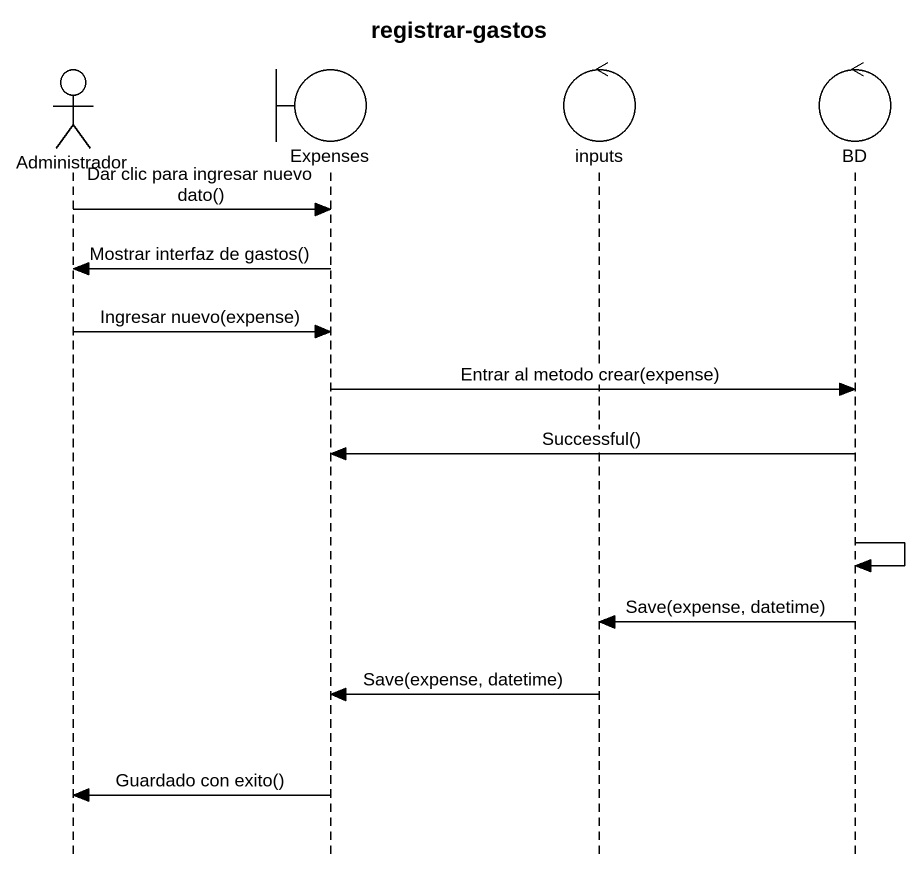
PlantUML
@startuml
title registrar-gastos
hide footbox
actor Administrador
boundary Expenses
control inputs
control BD

Administrador -> Expenses : Dar clic para ingresar nuevo dato()
Expenses -> Administrador : Mostrar interfaz de gastos()
Administrador -> Expenses : Ingresar nuevo(expense)
Expenses -> BD : Entrar al metodo crear(expense)
BD -> Expenses : Successful()
BD -> BD
BD -> inputs : Save(expense, datetime)
inputs -> Expenses : Save(expense, datetime)
Expenses -> Administrador : Guardado con exito()
@enduml
